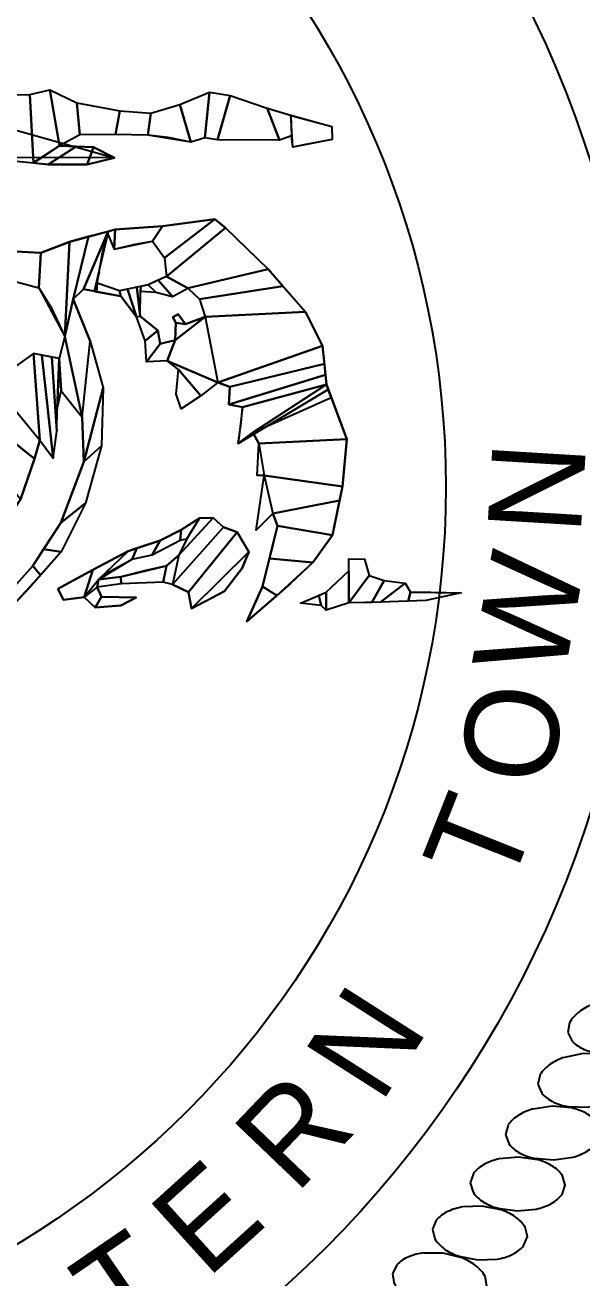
# Model space of a CAD drawing. Extents: x 715005 to 715902, y 929121 to 929716.
# Drawn here: x 715306.56 to 715318.96, y 929614.25 to 929642.17 of the extents above; entities that cross this region are included whole.
import ezdxf

# ---------------------------------------------------------------- set-up
doc = ezdxf.new("R2010")
doc.units = 0
doc.layers.add('2', color=7, linetype='Continuous')
doc.layers.add('Default', color=7, linetype='Continuous')

# ---------------------------------------------------------------- blocks, each defined once
blk = doc.blocks.new('ROPE')
at = {"layer": '65'}
for p, q in [((40.648, 11.457), (40.623, 11.27)), ((40.623, 11.27), (40.714, 11.104))]:
    blk.add_line(p, q, dxfattribs=at)
for points in [[(41.799, 11.973), (41.429, 11.947), (41.075, 11.837)], [(42.4, 11.419), (42.425, 11.607), (42.334, 11.773)], [(41.249, 10.904), (41.62, 10.93), (41.974, 11.039)]]:
    blk.add_lwpolyline(points, dxfattribs=at)
for centre, radius, start, end in [((41.502, 10.867), 1.06, 113.7505, 130.0326), ((41.752, 10.914), 1.06, 71.1514, 87.4334), ((41.879, 11.287), 0.666, 46.8667, 71.1514), ((41.248, 11.169), 0.666, 130.0326, 154.3173), ((41.8, 11.707), 0.666, 310.0326, 334.3173), ((41.17, 11.59), 0.666, 226.8667, 251.1514), ((41.547, 12.009), 1.06, 293.7505, 310.0326), ((41.297, 11.962), 1.06, 251.1514, 267.4334)]:
    blk.add_arc(centre, radius, start, end, dxfattribs=at)
blk = doc.blocks.new('OLDSEAL')
at = {"layer": 'Default'}
for points in [[(44.544, 40.399), (45.027, 40.378), (45.606, 40.597), (46.458, 40.826), (47.371, 40.892), (48.377, 41.024), (48.581, 40.856), (49.404, 40.06), (50.123, 39.24), (50.455, 38.587), (50.526, 37.841), (50.918, 36.787), (50.835, 35.874), (50.647, 34.935), (50.266, 34.41), (49.838, 34.004), (49.517, 33.725), (48.995, 33.275), (49.297, 33.946), (49.588, 35.118), (49.496, 35.354), (49.176, 35.036), (49.326, 36.088), (49.195, 36.085), (49.225, 36.702), (49.113, 36.914), (48.826, 36.705), (48.882, 37.093), (48.908, 37.403), (48.647, 37.454), (48.666, 37.797), (48.438, 37.88), (48.11, 37.622), (47.732, 37.369), (47.633, 37.656), (47.675, 38.127), (47.457, 38.295), (47.064, 38.279), (47.037, 38.684), (46.871, 39.141), (46.566, 39.539), (45.848, 39.677), (45.647, 39.481), (45.974, 38.676), (46.227, 37.777), (46.192, 36.656), (45.888, 35.556), (45.416, 34.615), (44.795, 33.913), (44.215, 33.3)], [(44.433, 43.422), (44.811, 43.428), (45.196, 43.517), (45.717, 43.265), (46.549, 43.109), (47.143, 43.067), (47.705, 43.235), (48.274, 43.472), (48.674, 43.407), (49.347, 43.176), (49.965, 42.989), (50.63, 42.811), (50.636, 42.558), (50.091, 42.456), (49.88, 42.412), (49.857, 42.632), (49.621, 42.549), (48.43, 42.553), (48.185, 42.592), (47.916, 42.508), (47.476, 42.598), (47.084, 42.643), (46.465, 42.657), (45.777, 42.647), (45.383, 42.438), (46.039, 42.409), (46.443, 42.207), (45.919, 42.079), (45.165, 42.081), (44.425, 42.147)]]:
    blk.add_lwpolyline(points, dxfattribs=at)
for points in [[(45.196, 43.517), (45.383, 42.438), (44.884, 42.106), (44.811, 43.428)], [(45.717, 43.265), (45.777, 42.647), (45.383, 42.438), (45.196, 43.517)], [(48.274, 43.472), (48.185, 42.592), (47.916, 42.508), (47.705, 43.235)], [(48.674, 43.407), (48.43, 42.553), (48.185, 42.592), (48.274, 43.472)], [(44.811, 43.428), (44.884, 42.106), (44.425, 42.147), (44.433, 43.422)], [(46.549, 43.109), (46.465, 42.657), (45.777, 42.647), (45.717, 43.265)], [(47.705, 43.235), (47.916, 42.508), (47.084, 42.643), (47.143, 43.067)], [(49.388, 43.164), (49.621, 42.549), (48.43, 42.553), (48.674, 43.407)], [(47.143, 43.067), (47.084, 42.643), (46.465, 42.657), (46.549, 43.109)], [(49.842, 43.026), (49.857, 42.632), (49.621, 42.549), (49.388, 43.164)], [(50.63, 42.811), (50.636, 42.558), (49.88, 42.412), (49.84, 43.027)], [(46.443, 42.207), (46.443, 42.207), (44.006, 42.21), (44.02, 42.888)], [(45.383, 42.438), (44.876, 42.107), (45.165, 42.081), (45.707, 42.424)], [(45.707, 42.424), (45.165, 42.081), (45.919, 42.079), (46.039, 42.409)], [(46.039, 42.409), (45.919, 42.079), (46.443, 42.207), (46.443, 42.207)], [(45.946, 40.688), (45.647, 39.481), (45.848, 39.677), (46.322, 40.789)], [(46.322, 40.789), (45.848, 39.677), (46.061, 39.636), (46.317, 40.739)], [(46.323, 40.79), (46.317, 40.739), (46.439, 40.45), (46.458, 40.826)], [(46.458, 40.826), (46.439, 40.45), (47.177, 40.598), (47.371, 40.892)], [(47.371, 40.892), (47.177, 40.598), (47.41, 40.283), (48.377, 41.024)], [(48.377, 41.024), (47.41, 40.283), (47.448, 39.923), (48.581, 40.856)], [(48.581, 40.856), (47.448, 39.923), (47.855, 39.698), (49.404, 40.06)], [(45.027, 40.378), (44.987, 39.701), (45.489, 38.763), (45.58, 40.587)], [(45.58, 40.587), (45.489, 38.763), (45.647, 39.481), (45.946, 40.688)], [(46.317, 40.739), (46.439, 40.45), (46.844, 40.541), (47.177, 40.598), (47.41, 40.283), (47.448, 39.923), (47.095, 39.758), (46.538, 39.642), (46.111, 39.792), (46.215, 40.376)], [(44.544, 40.399), (44.319, 39.884), (44.987, 39.701), (45.027, 40.378)], [(42.761, 39.894), (43.508, 39.924), (43.852, 39.733), (44.319, 39.884), (44.987, 39.701), (45.225, 39.322), (45.489, 38.763), (45.377, 38.34), (44.886, 38.438), (44.547, 38.192), (44.223, 38.274), (43.598, 39.146), (42.948, 39.672)], [(46.149, 40.005), (46.058, 39.636), (46.101, 39.628), (46.111, 39.792)], [(47.095, 39.758), (47.24, 39.62), (47.564, 39.533), (47.286, 39.847)], [(47.286, 39.847), (47.564, 39.533), (47.855, 39.698), (47.448, 39.923)], [(49.404, 40.06), (47.855, 39.698), (48.08, 39.486), (49.69, 39.734)], [(46.111, 39.792), (46.101, 39.628), (46.566, 39.539), (46.538, 39.642)], [(46.538, 39.642), (46.566, 39.539), (46.871, 39.141), (46.698, 39.675)], [(46.698, 39.675), (46.871, 39.141), (46.942, 39.158), (46.872, 39.712)], [(46.872, 39.712), (46.942, 39.158), (46.945, 39.64), (46.955, 39.729)], [(46.945, 39.64), (47.24, 39.62), (47.564, 39.533), (47.855, 39.698), (48.08, 39.486), (48.193, 39.146), (47.815, 39.003), (47.67, 39.193), (47.568, 39.134), (47.627, 39.025), (47.611, 38.697), (47.324, 38.625), (47.279, 38.883), (46.942, 39.158)], [(46.955, 39.729), (46.945, 39.64), (47.24, 39.62), (47.095, 39.758)], [(49.69, 39.734), (48.08, 39.486), (48.193, 39.146), (50.123, 39.24)], [(45.489, 38.763), (45.824, 37.213), (45.974, 38.676), (45.647, 39.481)], [(46.871, 39.141), (46.942, 39.158), (47.279, 38.883), (47.037, 38.684)], [(47.611, 38.697), (48.193, 39.146), (48.438, 37.88), (47.457, 38.295)], [(47.568, 39.134), (47.67, 39.193), (47.815, 39.003), (47.627, 39.025)], [(47.627, 39.025), (47.815, 39.003), (48.193, 39.146), (47.611, 38.697)], [(50.123, 39.24), (48.193, 39.146), (48.438, 37.88), (50.455, 38.587)], [(47.037, 38.684), (47.279, 38.883), (47.324, 38.625), (47.064, 38.279)], [(45.377, 38.34), (45.419, 37.719), (45.824, 37.213), (45.489, 38.763)], [(45.824, 37.213), (45.974, 38.676), (46.227, 37.777), (45.851, 36.353)], [(47.064, 38.279), (47.324, 38.625), (47.611, 38.697), (47.457, 38.295)], [(44.547, 38.192), (44.289, 37.647), (45.004, 36.768), (44.886, 38.438)], [(44.886, 38.438), (45.004, 36.768), (45.262, 36.422), (45.047, 38.406)], [(45.047, 38.406), (45.262, 36.422), (45.336, 36.939), (45.238, 38.368)], [(50.455, 38.587), (48.438, 37.88), (48.666, 37.797), (50.488, 38.239)], [(45.238, 38.368), (45.336, 36.939), (45.338, 37.374), (45.377, 38.34)], [(45.377, 38.34), (45.338, 37.374), (45.419, 37.719)], [(47.457, 38.295), (48.438, 37.88), (48.11, 37.622), (47.675, 38.127)], [(50.488, 38.239), (48.666, 37.797), (48.647, 37.454), (50.508, 38.027)], [(47.675, 38.127), (48.11, 37.622), (47.732, 37.369), (47.633, 37.656)], [(50.508, 38.027), (48.647, 37.454), (48.908, 37.403), (50.526, 37.841)], [(45.419, 37.719), (45.824, 37.213), (45.851, 36.353), (45.408, 35.178), (44.874, 34.346), (44.3, 33.704), (44.052, 33.871), (44.237, 34.486), (44.293, 35.104), (44.632, 35.627), (44.905, 36.408), (45.004, 36.768), (45.262, 36.422), (45.336, 36.939), (45.338, 37.374)], [(45.851, 36.353), (46.227, 37.777), (46.192, 36.656)], [(50.526, 37.841), (48.908, 37.403), (48.826, 36.705), (50.562, 37.746)], [(50.562, 37.746), (48.826, 36.705), (49.113, 36.914), (50.619, 37.592)], [(49.225, 36.702), (50.918, 36.787), (50.526, 37.841), (49.113, 36.914)], [(44.289, 37.647), (45.004, 36.768), (44.905, 36.408), (44.171, 36.995)], [(44.171, 36.995), (44.905, 36.408), (44.632, 35.627), (43.984, 36.454)], [(49.195, 36.085), (49.225, 36.702), (49.326, 36.088), (49.326, 36.088)], [(49.326, 36.088), (50.835, 35.874), (50.918, 36.787), (49.225, 36.702)], [(45.851, 36.353), (46.192, 36.656), (45.888, 35.556), (45.408, 35.178)], [(49.176, 35.036), (49.326, 36.088), (49.496, 35.354), (49.496, 35.354)], [(49.496, 35.354), (50.781, 35.604), (50.835, 35.874), (49.326, 36.088)], [(45.408, 35.178), (45.888, 35.556), (45.416, 34.615), (45.08, 34.667)], [(49.588, 35.118), (50.647, 34.935), (50.781, 35.604), (49.496, 35.354)], [(45.356, 33.902), (46.029, 34.27), (46.708, 34.629), (47.322, 34.837), (47.728, 35.04), (48.083, 35.266), (48.348, 35.273), (48.546, 35.09), (48.811, 34.995), (49.031, 34.619), (48.905, 34.303), (48.567, 33.857), (48.258, 33.689), (47.926, 33.526), (47.873, 33.841), (47.56, 33.985), (47.38, 34.034), (46.571, 34), (46.108, 33.938), (46.196, 33.747), (46.86, 33.739), (46.566, 33.583), (46.073, 33.544), (45.863, 33.742), (45.465, 33.69)], [(48.348, 35.273), (47.684, 34.551), (47.56, 33.985), (48.546, 35.09)], [(48.083, 35.266), (47.837, 34.867), (47.684, 34.551), (48.348, 35.273)], [(47.728, 35.04), (47.709, 34.84), (47.837, 34.867), (48.083, 35.266)], [(47.322, 34.837), (47.168, 34.562), (47.709, 34.84), (47.728, 35.04)], [(48.546, 35.09), (47.56, 33.985), (47.873, 33.841), (48.811, 34.995)], [(50.647, 34.935), (49.588, 35.118), (49.432, 34.49), (50.266, 34.41)], [(46.289, 34.208), (46.783, 34.476), (47.168, 34.562), (47.709, 34.84), (47.837, 34.867), (47.684, 34.551), (47.444, 34.346), (47.047, 34.259), (46.568, 34.137), (46.137, 34.082)], [(46.878, 34.686), (46.783, 34.476), (47.168, 34.562), (47.322, 34.837)], [(48.811, 34.995), (47.873, 33.841), (47.926, 33.526), (49.031, 34.619)], [(45.08, 34.667), (45.416, 34.615), (45.019, 34.166), (44.874, 34.346)], [(46.029, 34.27), (45.863, 33.742), (46.137, 34.082), (46.708, 34.629)], [(46.708, 34.629), (46.137, 34.082), (46.783, 34.476), (46.878, 34.686)], [(47.684, 34.551), (47.56, 33.985), (47.38, 34.034), (47.444, 34.346)], [(49.031, 34.619), (47.926, 33.526), (48.567, 33.857), (48.905, 34.303)], [(44.874, 34.346), (45.019, 34.166), (44.215, 33.3), (44.3, 33.704)], [(47.444, 34.346), (47.38, 34.034), (46.571, 34), (46.568, 34.137)], [(50.266, 34.41), (49.432, 34.49), (49.297, 33.946), (49.575, 33.776)], [(50.029, 33.627), (50.524, 33.839), (50.958, 34.248), (50.958, 34.48), (51.262, 34.476), (51.353, 34.162), (51.638, 34.065), (52.044, 34.012), (52.147, 33.839), (52.537, 33.842), (53.124, 33.824), (52.446, 33.679), (51.571, 33.646), (50.961, 33.632), (50.52, 33.493), (50.426, 33.586)], [(51.353, 34.162), (50.961, 33.632), (50.958, 34.48), (51.262, 34.476)], [(45.356, 33.902), (45.465, 33.69), (45.863, 33.742), (46.029, 34.27)], [(46.137, 34.082), (46.108, 33.938), (45.863, 33.742), (45.863, 33.742)], [(46.568, 34.137), (46.571, 34), (46.108, 33.938), (46.137, 34.082)], [(50.958, 34.248), (50.961, 33.632), (50.52, 33.493), (50.524, 33.839)], [(51.638, 34.065), (51.402, 33.642), (50.961, 33.632), (51.353, 34.162)], [(52.044, 34.012), (51.571, 33.646), (51.402, 33.642), (51.638, 34.065)], [(46.108, 33.938), (45.863, 33.742), (46.073, 33.544), (46.196, 33.747)], [(49.575, 33.776), (49.297, 33.946), (48.995, 33.275), (48.995, 33.275)], [(50.524, 33.839), (50.52, 33.493), (50.426, 33.586), (50.38, 33.777)], [(52.147, 33.839), (52.103, 33.666), (51.571, 33.646), (52.044, 34.012)], [(53.124, 33.824), (52.446, 33.679), (52.103, 33.666), (52.147, 33.839)], [(46.196, 33.747), (46.073, 33.544), (46.566, 33.583), (46.86, 33.739)], [(50.38, 33.777), (50.426, 33.586), (50.029, 33.627), (50.029, 33.627)]]:
    blk.add_lwpolyline(points, close=True, dxfattribs=at)
for radius in [20.75, 17]:
    blk.add_circle((35.829, 35.867), radius, dxfattribs=at)
for p, rotation in [((14.022, 16.231), -2.999999999999573), ((13.024, 17.4), -5.9999999999995905), ((12.089, 18.618), -8.999999999999607), ((11.219, 19.885), -11.999999999999623), ((10.416, 21.194), -14.99999999999964), ((9.683, 22.545), -17.999999999999655)]:
    blk.add_blockref('ROPE', p, dxfattribs=dict(at, rotation=rotation))
for s, rotation, p in [('N', 86.5158, (55.424, 34.928)), ('W', 79.7514, (55.1, 32.147)), ('O', 82.7864, (54.877, 30.083)), ('T', 68.3149, (54.03, 28.052)), ('N', 57.4936, (51.571, 23.957)), ('R', 46.2732, (49.936, 22.223)), ('E', 42.1629, (48.225, 20.595)), ('T', 34.4232, (46.502, 19.31))]:
    blk.add_text(s, height=1.8, rotation=rotation, dxfattribs=at).set_placement(p)

msp = doc.modelspace()

# ---------------------------------------------------------------- block references
at = {"layer": '2', "xscale": 1.1565412735748033, "yscale": 1.1565412735748033}
msp.add_blockref('OLDSEAL', (715254.834, 929590.395), dxfattribs=at)

doc.saveas('drawing.dxf')
